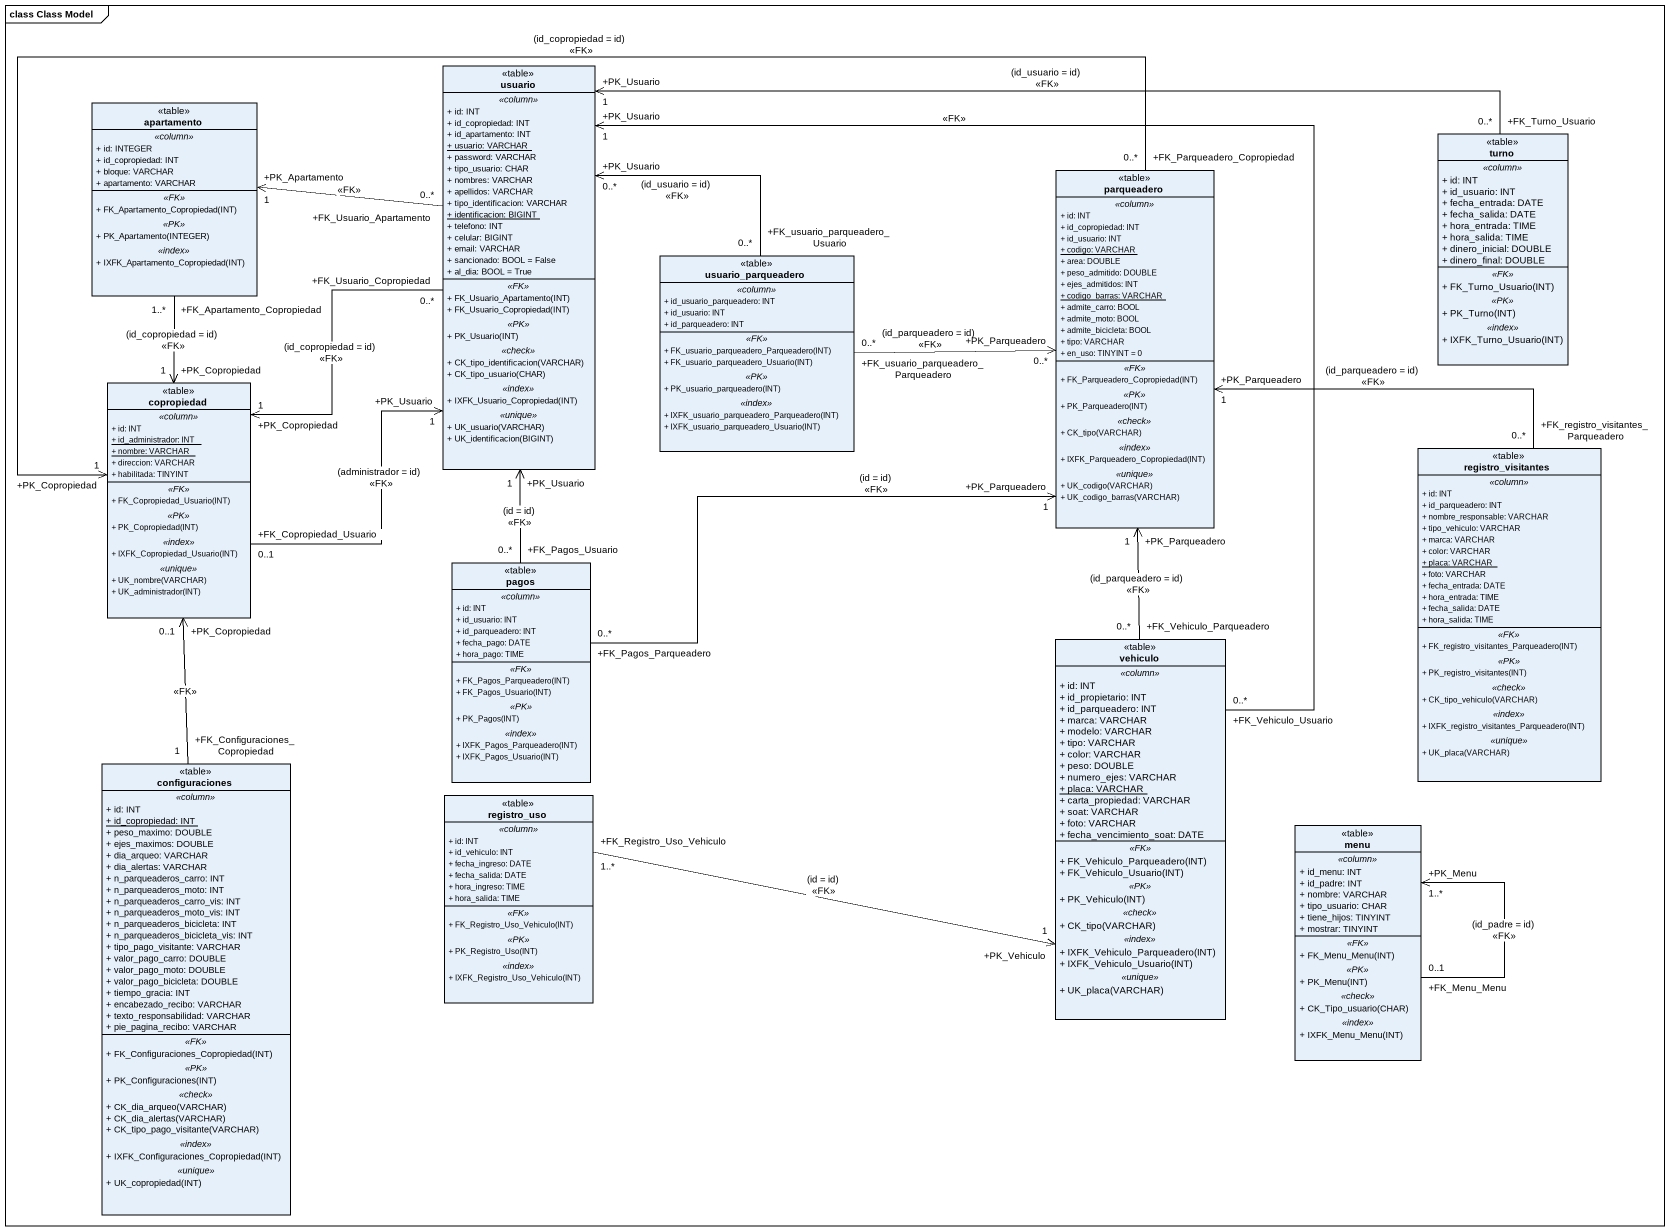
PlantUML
@startuml
mainframe class Class Model
hide circle
hide empty members
skinparam classAttributeIconSize 0
class usuario <<table>> {
  .. <<column>> ..
  + id: INT
  + id_copropiedad: INT
  + id_apartamento: INT
  {static} + usuario: VARCHAR
  + password: VARCHAR
  + tipo_usuario: CHAR
  + nombres: VARCHAR
  + apellidos: VARCHAR
  + tipo_identificacion: VARCHAR
  {static} + identificacion: BIGINT
  + telefono: INT
  + celular: BIGINT
  + email: VARCHAR
  + sancionado: BOOL = False
  + al_dia: BOOL = True
  .. <<FK>> ..
  + FK_Usuario_Apartamento(INT)
  + FK_Usuario_Copropiedad(INT)
  .. <<PK>> ..
  + PK_Usuario(INT)
  .. <<check>> ..
  + CK_tipo_identificacion(VARCHAR)
  + CK_tipo_usuario(CHAR)
  .. <<index>> ..
  + IXFK_Usuario_Copropiedad(INT)
  .. <<unique>> ..
  + UK_usuario(VARCHAR)
  + UK_identificacion(BIGINT)
}
class apartamento <<table>> {
  .. <<column>> ..
  + id: INTEGER
  + id_copropiedad: INT
  + bloque: VARCHAR
  + apartamento: VARCHAR
  .. <<FK>> ..
  + FK_Apartamento_Copropiedad(INT)
  .. <<PK>> ..
  + PK_Apartamento(INTEGER)
  .. <<index>> ..
  + IXFK_Apartamento_Copropiedad(INT)
}
class turno <<table>> {
  .. <<column>> ..
  + id: INT
  + id_usuario: INT
  + fecha_entrada: DATE
  + fecha_salida: DATE
  + hora_entrada: TIME
  + hora_salida: TIME
  + dinero_inicial: DOUBLE
  + dinero_final: DOUBLE
  .. <<FK>> ..
  + FK_Turno_Usuario(INT)
  .. <<PK>> ..
  + PK_Turno(INT)
  .. <<index>> ..
  + IXFK_Turno_Usuario(INT)
}
class parqueadero <<table>> {
  .. <<column>> ..
  + id: INT
  + id_copropiedad: INT
  + id_usuario: INT
  {static} + codigo: VARCHAR
  + area: DOUBLE
  + peso_admitido: DOUBLE
  + ejes_admitidos: INT
  {static} + codigo_barras: VARCHAR
  + admite_carro: BOOL
  + admite_moto: BOOL
  + admite_bicicleta: BOOL
  + tipo: VARCHAR
  + en_uso: TINYINT = 0
  .. <<FK>> ..
  + FK_Parqueadero_Copropiedad(INT)
  .. <<PK>> ..
  + PK_Parqueadero(INT)
  .. <<check>> ..
  + CK_tipo(VARCHAR)
  .. <<index>> ..
  + IXFK_Parqueadero_Copropiedad(INT)
  .. <<unique>> ..
  + UK_codigo(VARCHAR)
  + UK_codigo_barras(VARCHAR)
}
class usuario_parqueadero <<table>> {
  .. <<column>> ..
  + id_usuario_parqueadero: INT
  + id_usuario: INT
  + id_parqueadero: INT
  .. <<FK>> ..
  + FK_usuario_parqueadero_Parqueadero(INT)
  + FK_usuario_parqueadero_Usuario(INT)
  .. <<PK>> ..
  + PK_usuario_parqueadero(INT)
  .. <<index>> ..
  + IXFK_usuario_parqueadero_Parqueadero(INT)
  + IXFK_usuario_parqueadero_Usuario(INT)
}
class copropiedad <<table>> {
  .. <<column>> ..
  + id: INT
  {static} + id_administrador: INT
  {static} + nombre: VARCHAR
  + direccion: VARCHAR
  + habilitada: TINYINT
  .. <<FK>> ..
  + FK_Copropiedad_Usuario(INT)
  .. <<PK>> ..
  + PK_Copropiedad(INT)
  .. <<index>> ..
  + IXFK_Copropiedad_Usuario(INT)
  .. <<unique>> ..
  + UK_nombre(VARCHAR)
  + UK_administrador(INT)
}
class registro_visitantes <<table>> {
  .. <<column>> ..
  + id: INT
  + id_parqueadero: INT
  + nombre_responsable: VARCHAR
  + tipo_vehiculo: VARCHAR
  + marca: VARCHAR
  + color: VARCHAR
  {static} + placa: VARCHAR
  + foto: VARCHAR
  + fecha_entrada: DATE
  + hora_entrada: TIME
  + fecha_salida: DATE
  + hora_salida: TIME
  .. <<FK>> ..
  + FK_registro_visitantes_Parqueadero(INT)
  .. <<PK>> ..
  + PK_registro_visitantes(INT)
  .. <<check>> ..
  + CK_tipo_vehiculo(VARCHAR)
  .. <<index>> ..
  + IXFK_registro_visitantes_Parqueadero(INT)
  .. <<unique>> ..
  + UK_placa(VARCHAR)
}
class pagos <<table>> {
  .. <<column>> ..
  + id: INT
  + id_usuario: INT
  + id_parqueadero: INT
  + fecha_pago: DATE
  + hora_pago: TIME
  .. <<FK>> ..
  + FK_Pagos_Parqueadero(INT)
  + FK_Pagos_Usuario(INT)
  .. <<PK>> ..
  + PK_Pagos(INT)
  .. <<index>> ..
  + IXFK_Pagos_Parqueadero(INT)
  + IXFK_Pagos_Usuario(INT)
}
class vehiculo <<table>> {
  .. <<column>> ..
  + id: INT
  + id_propietario: INT
  + id_parqueadero: INT
  + marca: VARCHAR
  + modelo: VARCHAR
  + tipo: VARCHAR
  + color: VARCHAR
  + peso: DOUBLE
  + numero_ejes: VARCHAR
  {static} + placa: VARCHAR
  + carta_propiedad: VARCHAR
  + soat: VARCHAR
  + foto: VARCHAR
  + fecha_vencimiento_soat: DATE
  .. <<FK>> ..
  + FK_Vehiculo_Parqueadero(INT)
  + FK_Vehiculo_Usuario(INT)
  .. <<PK>> ..
  + PK_Vehiculo(INT)
  .. <<check>> ..
  + CK_tipo(VARCHAR)
  .. <<index>> ..
  + IXFK_Vehiculo_Parqueadero(INT)
  + IXFK_Vehiculo_Usuario(INT)
  .. <<unique>> ..
  + UK_placa(VARCHAR)
}
class configuraciones <<table>> {
  .. <<column>> ..
  + id: INT
  {static} + id_copropiedad: INT
  + peso_maximo: DOUBLE
  + ejes_maximos: DOUBLE
  + dia_arqueo: VARCHAR
  + dia_alertas: VARCHAR
  + n_parqueaderos_carro: INT
  + n_parqueaderos_moto: INT
  + n_parqueaderos_carro_vis: INT
  + n_parqueaderos_moto_vis: INT
  + n_parqueaderos_bicicleta: INT
  + n_parqueaderos_bicicleta_vis: INT
  + tipo_pago_visitante: VARCHAR
  + valor_pago_carro: DOUBLE
  + valor_pago_moto: DOUBLE
  + valor_pago_bicicleta: DOUBLE
  + tiempo_gracia: INT
  + encabezado_recibo: VARCHAR
  + texto_responsabilidad: VARCHAR
  + pie_pagina_recibo: VARCHAR
  .. <<FK>> ..
  + FK_Configuraciones_Copropiedad(INT)
  .. <<PK>> ..
  + PK_Configuraciones(INT)
  .. <<check>> ..
  + CK_dia_arqueo(VARCHAR)
  + CK_dia_alertas(VARCHAR)
  + CK_tipo_pago_visitante(VARCHAR)
  .. <<index>> ..
  + IXFK_Configuraciones_Copropiedad(INT)
  .. <<unique>> ..
  + UK_copropiedad(INT)
}
class registro_uso <<table>> {
  .. <<column>> ..
  + id: INT
  + id_vehiculo: INT
  + fecha_ingreso: DATE
  + fecha_salida: DATE
  + hora_ingreso: TIME
  + hora_salida: TIME
  .. <<FK>> ..
  + FK_Registro_Uso_Vehiculo(INT)
  .. <<PK>> ..
  + PK_Registro_Uso(INT)
  .. <<index>> ..
  + IXFK_Registro_Uso_Vehiculo(INT)
}
class menu <<table>> {
  .. <<column>> ..
  + id_menu: INT
  + id_padre: INT
  + nombre: VARCHAR
  + tipo_usuario: CHAR
  + tiene_hijos: TINYINT
  + mostrar: TINYINT
  .. <<FK>> ..
  + FK_Menu_Menu(INT)
  .. <<PK>> ..
  + PK_Menu(INT)
  .. <<check>> ..
  + CK_Tipo_usuario(CHAR)
  .. <<index>> ..
  + IXFK_Menu_Menu(INT)
}
usuario "+FK_Usuario_Apartamento\n0..*" -left-> "+PK_Apartamento\n1" apartamento : <<FK>>
usuario "+FK_Usuario_Copropiedad\n0..*" --> "+PK_Copropiedad\n1" copropiedad : (id_copropiedad = id)\n<<FK>>
apartamento "+FK_Apartamento_Copropiedad\n1..*" --> "+PK_Copropiedad\n1" copropiedad : (id_copropiedad = id)\n<<FK>>
turno "+FK_Turno_Usuario\n0..*" -left-> "+PK_Usuario\n1" usuario : (id_usuario = id)\n<<FK>>
parqueadero "+FK_Parqueadero_Copropiedad\n0..*" -left-> "+PK_Copropiedad\n1" copropiedad : (id_copropiedad = id)\n<<FK>>
usuario_parqueadero "+FK_usuario_parqueadero_Usuario\n0..*" -left-> "+PK_Usuario\n0..*" usuario : (id_usuario = id)\n<<FK>>
usuario_parqueadero "+FK_usuario_parqueadero_Parqueadero\n0..*" -right-> "+PK_Parqueadero\n0..*" parqueadero : (id_parqueadero = id)\n<<FK>>
copropiedad "+FK_Copropiedad_Usuario\n0..1" -up-> "+PK_Usuario\n1" usuario : (administrador = id)\n<<FK>>
registro_visitantes "+FK_registro_visitantes_Parqueadero\n0..*" -up-> "+PK_Parqueadero\n1" parqueadero : (id_parqueadero = id)\n<<FK>>
pagos "+FK_Pagos_Usuario\n0..*" -up-> "+PK_Usuario\n1" usuario : (id = id)\n<<FK>>
pagos "+FK_Pagos_Parqueadero\n0..*" -right-> "+PK_Parqueadero\n1" parqueadero : (id = id)\n<<FK>>
vehiculo "+FK_Vehiculo_Usuario\n0..*" -up-> "+PK_Usuario\n1" usuario : <<FK>>
vehiculo "+FK_Vehiculo_Parqueadero\n0..*" -up-> "+PK_Parqueadero\n1" parqueadero : (id_parqueadero = id)\n<<FK>>
configuraciones "+FK_Configuraciones_Copropiedad\n1" -up-> "+PK_Copropiedad\n0..1" copropiedad : <<FK>>
registro_uso "+FK_Registro_Uso_Vehiculo\n1..*" -right-> "+PK_Vehiculo\n1" vehiculo : (id = id)\n<<FK>>
menu "+FK_Menu_Menu\n0..1" --> "+PK_Menu\n1..*" menu : (id_padre = id)\n<<FK>>
@enduml
